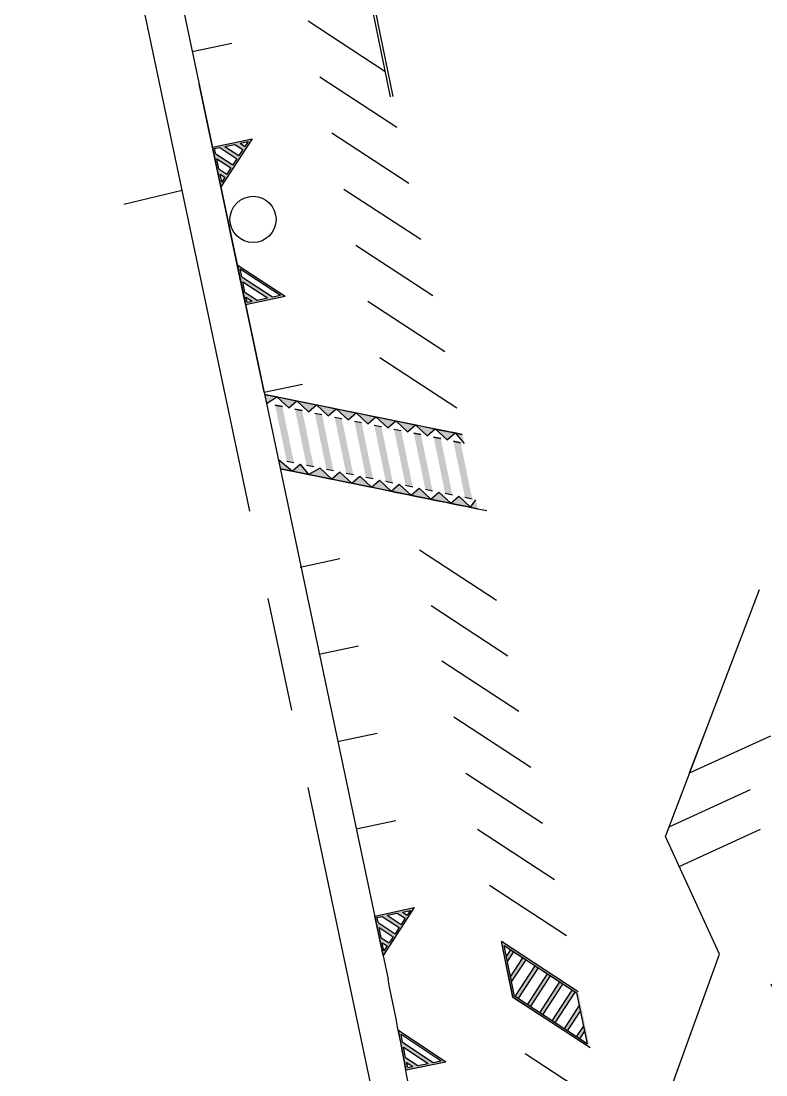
# Model space of a CAD drawing. Header units: millimetres. Extents: x 34038 to 35840, y 10511 to 10922.
# Drawn here: x 34834.6 to 34875.2, y 10628.4 to 10685.7 of the extents above; entities that cross this region are included whole.
import ezdxf

# ---------------------------------------------------------------- set-up
doc = ezdxf.new("R2010")
doc.units = ezdxf.units.MM
for name, color, linetype in [('_0', 7, 'Continuous'), ('GUIA', 7, 'Continuous'), ('PINTURA BRANCA', 7, 'Continuous'), ('piso2', 2, 'Continuous')]:
    doc.layers.add(name, color=color, linetype=linetype)

# ---------------------------------------------------------------- blocks, each defined once
blk = doc.blocks.new('12')
at = {"layer": 'PINTURA BRANCA'}
h = blk.add_hatch(color=256, dxfattribs=at)
h.paths.add_polyline_path([(709.506, 866.588), (709.335, 866.325), (709.243, 866.759)], flags=16)
h.paths.add_polyline_path([(709.185, 867.036), (709.616, 866.755), (709.834, 867.091), (709.068, 867.59)], flags=16)
h.paths.add_polyline_path([(710.335, 868.435), (710.598, 868.264), (710.769, 868.527)], flags=16)
h.paths.add_polyline_path([(710.058, 868.377), (710.489, 868.096), (710.27, 867.761), (709.504, 868.26)], flags=16)
h.paths.add_polyline_path([(710.985, 868.675), (709.287, 866.068), (708.832, 868.22)])
h.paths.add_polyline_path([(709.009, 867.866), (709.943, 867.258), (710.161, 867.593), (709.228, 868.201), (708.951, 868.143)], flags=16)
for p, q in [((708.832, 868.22), (710.985, 868.675)), ((709.287, 866.068), (708.832, 868.22)), ((708.951, 868.143), (709.228, 868.201)), ((709.009, 867.866), (708.951, 868.143)), ((709.228, 868.201), (710.161, 867.593)), ((710.985, 868.675), (709.287, 866.068)), ((709.504, 868.26), (710.058, 868.377)), ((709.504, 868.26), (710.27, 867.761)), ((710.058, 868.377), (710.489, 868.096)), ((710.335, 868.435), (710.769, 868.527)), ((710.335, 868.435), (710.598, 868.264)), ((710.769, 868.527), (710.598, 868.264)), ((709.009, 867.866), (709.943, 867.258)), ((709.185, 867.036), (709.068, 867.59)), ((709.068, 867.59), (709.834, 867.091)), ((710.161, 867.593), (709.943, 867.258)), ((710.489, 868.096), (710.27, 867.761)), ((709.185, 867.036), (709.616, 866.755)), ((709.834, 867.091), (709.616, 866.755)), ((709.335, 866.325), (709.243, 866.759)), ((709.243, 866.759), (709.506, 866.588)), ((709.506, 866.588), (709.335, 866.325))]:
    blk.add_line(p, q, dxfattribs=at)
blk = doc.blocks.new('23')
at = {"layer": 'PINTURA BRANCA'}
h = blk.add_hatch(color=256, dxfattribs=at)
h.paths.add_polyline_path([(730.608, 869.115), (732.022, 867.701), (732.466, 867.701), (730.608, 869.559)], flags=16)
h.paths.add_polyline_path([(730.608, 868.832), (731.739, 867.701), (731.173, 867.701), (730.608, 868.266)], flags=16)
h.paths.add_polyline_path([(730.608, 867.984), (730.891, 867.701), (730.608, 867.701)], flags=16)
h.paths.add_polyline_path([(730.508, 869.801), (732.708, 867.601), (730.508, 867.601)])
edge = h.paths.add_edge_path(flags=0)
edge.add_line((730.608, 869.226), (730.608, 869.559))
for p, q in [((730.508, 867.601), (730.508, 869.801)), ((730.508, 869.801), (732.708, 867.601)), ((730.608, 869.115), (730.608, 869.559)), ((730.608, 869.226), (730.608, 869.559)), ((730.608, 869.559), (732.466, 867.701)), ((730.608, 869.115), (732.022, 867.701)), ((730.608, 868.266), (730.608, 868.832)), ((730.608, 868.832), (731.739, 867.701)), ((730.608, 868.266), (731.173, 867.701)), ((730.508, 867.601), (732.708, 867.601)), ((730.608, 867.701), (730.608, 867.984)), ((730.608, 867.984), (730.891, 867.701)), ((730.608, 867.701), (730.891, 867.701)), ((731.173, 867.701), (731.739, 867.701)), ((732.022, 867.701), (732.466, 867.701))]:
    blk.add_line(p, q, dxfattribs=at)

msp = doc.modelspace()

# ---------------------------------------------------------------- hatches: boundary and pattern name
at = {"layer": '_0'}
h = msp.add_hatch(color=2, dxfattribs=at)
h.dxf.hatch_style = 1
h.paths.add_polyline_path([(34858.659, 10663.225), (34858.264, 10663.305), (34858.761, 10662.736), (34858.685, 10663.105)])
h.paths.add_polyline_path([(34858.264, 10663.305), (34858.068, 10663.344), (34857.186, 10663.523), (34857.83, 10662.925)])
h.paths.add_polyline_path([(34857.186, 10663.523), (34856.99, 10663.563), (34856.304, 10663.702), (34856.108, 10663.741), (34856.751, 10663.143)])
h.paths.add_polyline_path([(34856.108, 10663.741), (34855.912, 10663.781), (34855.03, 10663.96), (34855.673, 10663.361)])
h.paths.add_polyline_path([(34855.03, 10663.96), (34854.834, 10663.999), (34854.148, 10664.138), (34853.952, 10664.178), (34854.595, 10663.579)])
h.paths.add_polyline_path([(34853.952, 10664.178), (34853.756, 10664.218), (34853.07, 10664.357), (34852.874, 10664.396), (34853.517, 10663.798)])
h.paths.add_polyline_path([(34852.874, 10664.396), (34852.678, 10664.436), (34851.796, 10664.615), (34852.439, 10664.016)])
h.paths.add_polyline_path([(34851.796, 10664.615), (34851.6, 10664.654), (34850.717, 10664.833), (34851.361, 10664.234)])
h.paths.add_polyline_path([(34850.717, 10664.833), (34850.521, 10664.873), (34849.639, 10665.051), (34850.283, 10664.452)])
h.paths.add_polyline_path([(34849.639, 10665.051), (34849.443, 10665.091), (34848.561, 10665.269), (34849.204, 10664.671)])
h.paths.add_polyline_path([(34848.561, 10665.269), (34848.365, 10665.309), (34847.896, 10665.404), (34848, 10664.914)])
h = msp.add_hatch(color=2, dxfattribs=at)
h.dxf.hatch_style = 1
h.paths.add_polyline_path([(34848.648, 10661.842), (34848.752, 10661.352), (34849.204, 10661.261), (34849.4, 10661.221)])
h.paths.add_polyline_path([(34849.836, 10661.601), (34849.4, 10661.221), (34850.282, 10661.042)])
h.paths.add_polyline_path([(34850.914, 10661.383), (34850.282, 10661.042), (34851.556, 10660.784)])
h.paths.add_polyline_path([(34851.992, 10661.165), (34851.556, 10660.784), (34852.634, 10660.566)])
h.paths.add_polyline_path([(34853.07, 10660.946), (34852.634, 10660.566), (34852.83, 10660.526), (34853.712, 10660.348)])
h.paths.add_polyline_path([(34854.148, 10660.728), (34853.712, 10660.348), (34853.908, 10660.308), (34854.79, 10660.129)])
h.paths.add_polyline_path([(34855.226, 10660.51), (34854.79, 10660.129), (34855.869, 10659.911)])
h.paths.add_polyline_path([(34856.305, 10660.292), (34855.869, 10659.911), (34856.947, 10659.693)])
h.paths.add_polyline_path([(34857.383, 10660.074), (34856.947, 10659.693), (34857.143, 10659.653), (34858.025, 10659.474)])
h.paths.add_polyline_path([(34858.461, 10659.855), (34858.025, 10659.474), (34858.221, 10659.435), (34859.103, 10659.256)])
h.paths.add_polyline_path([(34859.392, 10659.667), (34859.103, 10659.256), (34859.299, 10659.216), (34859.493, 10659.177)])
at = {"layer": 'PINTURA BRANCA'}
h = msp.add_hatch(color=256, dxfattribs=at)
h.paths.add_polyline_path([(34846.647, 10671.807), (34848.323, 10670.716), (34848.757, 10670.807), (34846.555, 10672.242)], flags=16)
h.paths.add_polyline_path([(34846.705, 10671.531), (34848.046, 10670.657), (34847.492, 10670.54), (34846.822, 10670.977)], flags=16)
h.paths.add_polyline_path([(34846.88, 10670.7), (34847.216, 10670.482), (34846.939, 10670.424)], flags=16)
h.paths.add_polyline_path([(34846.862, 10670.305), (34849.014, 10670.759), (34846.407, 10672.458)])
for points in [[(34849.101, 10661.75), (34849.493, 10661.671), (34848.861, 10664.74), (34848.469, 10664.819)], [(34850.179, 10661.532), (34850.571, 10661.452), (34849.94, 10664.522), (34849.548, 10664.601)], [(34851.257, 10661.314), (34851.649, 10661.234), (34851.018, 10664.303), (34850.626, 10664.383)], [(34852.335, 10661.095), (34852.727, 10661.016), (34852.096, 10664.085), (34851.704, 10664.165)], [(34853.413, 10660.877), (34853.805, 10660.798), (34853.174, 10663.867), (34852.782, 10663.946)], [(34854.491, 10660.659), (34854.883, 10660.579), (34854.252, 10663.649), (34853.86, 10663.728)], [(34855.569, 10660.441), (34855.961, 10660.361), (34855.33, 10663.431), (34854.938, 10663.51)], [(34856.648, 10660.222), (34857.04, 10660.143), (34856.408, 10663.212), (34856.016, 10663.292)], [(34857.726, 10660.004), (34858.118, 10659.925), (34857.487, 10662.994), (34857.094, 10663.073)], [(34858.804, 10659.786), (34859.196, 10659.707), (34858.565, 10662.776), (34858.173, 10662.855)]]:
    msp.add_hatch(color=256, dxfattribs=at).paths.add_polyline_path(points)
h = msp.add_hatch(color=256, dxfattribs=at)
h.dxf.hatch_style = 1
h.paths.add_polyline_path([(34861.503, 10632.635), (34861.261, 10633.808), (34861.143, 10633.885), (34861.413, 10632.574), (34865.375, 10629.983), (34865.56, 10630.023), (34865.408, 10630.762, -1), (34865.403, 10630.786), (34865.328, 10631.147), (34865.21, 10631.225), (34865.451, 10630.053)])
h.paths.add_polyline_path([(34865.014, 10632.677), (34864.971, 10632.876), (34860.787, 10635.613), (34861.143, 10633.885), (34861.261, 10633.808), (34860.933, 10635.398), (34864.884, 10632.814), (34865.21, 10631.225), (34865.328, 10631.147)])
h = msp.add_hatch(color=256, dxfattribs=at)
h.dxf.hatch_style = 1
h.paths.add_polyline_path([(34865.315, 10630.718), (34865.258, 10630.996), (34864.884, 10630.424), (34865.051, 10630.315)])
h.paths.add_polyline_path([(34864.846, 10631.463), (34864.679, 10631.572), (34864.214, 10630.862), (34864.382, 10630.753)])
h.paths.add_polyline_path([(34864.177, 10631.901), (34864.009, 10632.01), (34863.545, 10631.3), (34863.712, 10631.19)])
h.paths.add_polyline_path([(34863.507, 10632.339), (34863.34, 10632.448), (34862.875, 10631.738), (34863.043, 10631.628)])
h.paths.add_polyline_path([(34862.838, 10632.777), (34862.67, 10632.886), (34862.206, 10632.176), (34862.373, 10632.066)])
h.paths.add_polyline_path([(34862.168, 10633.214), (34862.001, 10633.324), (34861.536, 10632.614), (34861.704, 10632.504)])
h.paths.add_polyline_path([(34861.499, 10633.652), (34861.331, 10633.762), (34861.285, 10633.691), (34861.342, 10633.414)])
h.paths.add_polyline_path([(34865.086, 10631.829), (34865.029, 10632.107), (34864.679, 10631.572), (34864.846, 10631.463)])
h.paths.add_polyline_path([(34864.807, 10632.864), (34864.64, 10632.974), (34864.009, 10632.01), (34864.177, 10631.901)])
h.paths.add_polyline_path([(34864.137, 10633.302), (34863.97, 10633.412), (34863.34, 10632.448), (34863.507, 10632.339)])
h.paths.add_polyline_path([(34863.468, 10633.74), (34863.301, 10633.849), (34862.67, 10632.886), (34862.838, 10632.777)])
h.paths.add_polyline_path([(34862.798, 10634.178), (34862.631, 10634.287), (34862.001, 10633.324), (34862.168, 10633.214)])
h.paths.add_polyline_path([(34862.129, 10634.616), (34861.961, 10634.725), (34861.331, 10633.762), (34861.499, 10633.652)])
h.paths.add_polyline_path([(34861.459, 10635.054), (34861.292, 10635.163), (34861.056, 10634.803), (34861.113, 10634.525)])

# ---------------------------------------------------------------- linework, layer by layer
for p, q in [((34843.494, 10736.304), (34854.732, 10681.6)), ((34843.643, 10736.323), (34854.879, 10681.631)), ((34834.634, 10728.228), (34854.029, 10636.355)), ((34847.091, 10659.054), (34839.358, 10695.686)), ((34843.406, 10676.51), (34840.231, 10675.744)), ((34849.382, 10648.204), (34848.095, 10654.3)), ((34855.241, 10620.45), (34850.27, 10643.995)), ((34854.029, 10636.355), (34854.612, 10633.568))]:
    msp.add_line(p, q)
at = {"layer": '_0', "color": 2}
for p, q in [((34847.872, 10665.52), (34844.331, 10682.292)), ((34858.657, 10663.225), (34847.895, 10665.404)), ((34847.895, 10665.404), (34848.365, 10665.309)), ((34848, 10664.914), (34848.561, 10665.269)), ((34848.365, 10665.309), (34848.757, 10665.23)), ((34848.561, 10665.269), (34849.204, 10664.671)), ((34848.757, 10665.23), (34849.443, 10665.091)), ((34849.204, 10664.671), (34849.639, 10665.051)), ((34849.443, 10665.091), (34849.835, 10665.011)), ((34849.639, 10665.051), (34850.283, 10664.452)), ((34849.835, 10665.011), (34850.521, 10664.873)), ((34850.283, 10664.452), (34850.717, 10664.833)), ((34850.521, 10664.873), (34850.913, 10664.793)), ((34850.717, 10664.833), (34851.361, 10664.234)), ((34848.469, 10664.819), (34848.861, 10664.74)), ((34849.548, 10664.601), (34849.94, 10664.522)), ((34850.625, 10664.383), (34851.018, 10664.304)), ((34850.913, 10664.793), (34851.6, 10664.654)), ((34851.361, 10664.234), (34851.796, 10664.615)), ((34851.6, 10664.654), (34851.992, 10664.575)), ((34851.796, 10664.615), (34852.439, 10664.016)), ((34851.992, 10664.575), (34852.678, 10664.436)), ((34852.439, 10664.016), (34852.874, 10664.396)), ((34852.678, 10664.436), (34853.07, 10664.357)), ((34852.874, 10664.396), (34853.517, 10663.798)), ((34853.07, 10664.357), (34853.756, 10664.218)), ((34851.704, 10664.165), (34852.096, 10664.085)), ((34852.782, 10663.946), (34853.174, 10663.867)), ((34853.517, 10663.798), (34853.952, 10664.178)), ((34853.756, 10664.218), (34854.148, 10664.138)), ((34853.86, 10663.728), (34854.252, 10663.649)), ((34853.952, 10664.178), (34854.595, 10663.579)), ((34854.148, 10664.138), (34854.834, 10663.999)), ((34854.595, 10663.579), (34855.03, 10663.96)), ((34854.834, 10663.999), (34855.226, 10663.92)), ((34855.03, 10663.96), (34855.673, 10663.361)), ((34855.226, 10663.92), (34855.912, 10663.781)), ((34855.673, 10663.361), (34856.108, 10663.741)), ((34855.912, 10663.781), (34856.304, 10663.702)), ((34856.108, 10663.741), (34856.751, 10663.143)), ((34856.304, 10663.702), (34856.99, 10663.563)), ((34854.938, 10663.51), (34855.33, 10663.431)), ((34856.408, 10663.212), (34856.016, 10663.292)), ((34856.016, 10663.292), (34856.408, 10663.212)), ((34856.751, 10663.143), (34857.186, 10663.523)), ((34856.99, 10663.563), (34857.382, 10663.483)), ((34857.186, 10663.523), (34857.83, 10662.925)), ((34857.382, 10663.483), (34858.068, 10663.344)), ((34857.83, 10662.925), (34858.264, 10663.305)), ((34858.068, 10663.344), (34858.46, 10663.265)), ((34858.659, 10663.225), (34858.068, 10663.344)), ((34858.264, 10663.305), (34858.761, 10662.736)), ((34858.46, 10663.265), (34858.659, 10663.225)), ((34857.487, 10662.994), (34857.094, 10663.073)), ((34857.094, 10663.073), (34857.486, 10662.994)), ((34858.172, 10662.855), (34858.564, 10662.776)), ((34849.4, 10661.221), (34848.648, 10661.842)), ((34849.493, 10661.671), (34849.101, 10661.75)), ((34849.4, 10661.221), (34849.836, 10661.601)), ((34849.836, 10661.601), (34850.282, 10661.042)), ((34850.914, 10661.383), (34850.282, 10661.042)), ((34850.914, 10661.383), (34851.556, 10660.784)), ((34859.493, 10659.177), (34848.752, 10661.352)), ((34848.752, 10661.352), (34849.204, 10661.261)), ((34849.204, 10661.261), (34849.596, 10661.181)), ((34849.596, 10661.181), (34850.282, 10661.042)), ((34850.282, 10661.042), (34850.674, 10660.963)), ((34850.674, 10660.963), (34851.36, 10660.824)), ((34851.36, 10660.824), (34851.752, 10660.745)), ((34851.992, 10661.165), (34851.556, 10660.784)), ((34851.992, 10661.165), (34852.634, 10660.566)), ((34852.727, 10661.016), (34852.335, 10661.095)), ((34852.634, 10660.566), (34853.07, 10660.946)), ((34853.07, 10660.946), (34853.712, 10660.348)), ((34853.805, 10660.798), (34853.413, 10660.877)), ((34851.752, 10660.745), (34852.438, 10660.606)), ((34852.438, 10660.606), (34852.83, 10660.526)), ((34852.83, 10660.526), (34853.516, 10660.387)), ((34853.516, 10660.387), (34853.908, 10660.308)), ((34853.712, 10660.348), (34854.148, 10660.728)), ((34853.712, 10660.348), (34853.712, 10660.348)), ((34853.908, 10660.308), (34854.594, 10660.169)), ((34854.148, 10660.728), (34854.79, 10660.129)), ((34854.883, 10660.579), (34854.491, 10660.659)), ((34854.79, 10660.129), (34855.226, 10660.51)), ((34855.226, 10660.51), (34855.869, 10659.911)), ((34855.961, 10660.361), (34855.569, 10660.441)), ((34855.869, 10659.911), (34856.305, 10660.292)), ((34856.305, 10660.292), (34856.947, 10659.693)), ((34854.594, 10660.169), (34854.986, 10660.09)), ((34854.986, 10660.09), (34855.673, 10659.951)), ((34855.673, 10659.951), (34856.065, 10659.871)), ((34856.065, 10659.871), (34856.751, 10659.732)), ((34857.04, 10660.143), (34856.648, 10660.222)), ((34856.751, 10659.732), (34857.143, 10659.653)), ((34856.947, 10659.693), (34857.383, 10660.074)), ((34857.383, 10660.074), (34858.025, 10659.474)), ((34858.118, 10659.925), (34857.726, 10660.004)), ((34858.025, 10659.474), (34858.461, 10659.855)), ((34858.461, 10659.855), (34859.103, 10659.256)), ((34859.196, 10659.707), (34858.804, 10659.786)), ((34859.103, 10659.256), (34859.392, 10659.667)), ((34857.143, 10659.653), (34857.829, 10659.514)), ((34857.829, 10659.514), (34858.221, 10659.435)), ((34858.221, 10659.435), (34858.907, 10659.296)), ((34858.907, 10659.296), (34859.299, 10659.216)), ((34859.299, 10659.216), (34859.985, 10659.077))]:
    msp.add_line(p, q, dxfattribs=at)
at = {"layer": '_0'}
for p, q in [((34848.861, 10664.74), (34848.469, 10664.819)), ((34849.94, 10664.522), (34849.548, 10664.601)), ((34858.565, 10662.776), (34858.173, 10662.855)), ((34850.571, 10661.452), (34850.179, 10661.532)), ((34851.649, 10661.234), (34851.257, 10661.314)), ((34871.03, 10644.792), (34872.145, 10647.722))]:
    msp.add_line(p, q, dxfattribs=at)
at = {"layer": 'GUIA'}
for p, q in [((34869.715, 10641.335), (34874.831, 10654.782)), ((34872.668, 10634.927), (34869.715, 10641.335)), ((34868.192, 10622.591), (34872.668, 10634.927)), ((34868.192, 10622.591), (34872.668, 10634.927))]:
    msp.add_line(p, q, dxfattribs=at)
msp.add_arc((34678.465, 10596.525), 180, 7.38681, 11.87599, dxfattribs=at)
at = {"layer": 'PINTURA BRANCA'}
for p, q in [((34854.447, 10682.989), (34850.263, 10685.726)), ((34843.957, 10684.067), (34846.109, 10684.521)), ((34855.087, 10679.942), (34850.902, 10682.679)), ((34855.74, 10676.886), (34851.556, 10679.623)), ((34856.393, 10673.83), (34852.209, 10676.567)), ((34846.407, 10672.458), (34845.953, 10674.61)), ((34857.046, 10670.774), (34852.862, 10673.511)), ((34846.862, 10670.305), (34846.407, 10672.458)), ((34846.407, 10672.458), (34849.014, 10670.759)), ((34846.647, 10671.807), (34846.555, 10672.242)), ((34846.555, 10672.242), (34848.757, 10670.807)), ((34846.647, 10671.807), (34848.323, 10670.716)), ((34846.822, 10670.977), (34846.705, 10671.531)), ((34846.705, 10671.531), (34848.046, 10670.657)), ((34846.822, 10670.977), (34847.492, 10670.54)), ((34846.862, 10670.305), (34849.014, 10670.759)), ((34846.939, 10670.424), (34846.88, 10670.7)), ((34846.88, 10670.7), (34847.216, 10670.482)), ((34847.492, 10670.54), (34848.046, 10670.657)), ((34848.323, 10670.716), (34848.757, 10670.807)), ((34846.939, 10670.424), (34847.216, 10670.482)), ((34857.699, 10667.718), (34853.515, 10670.455)), ((34858.352, 10664.662), (34854.168, 10667.399)), ((34847.872, 10665.52), (34849.963, 10665.966)), ((34860.518, 10654.19), (34856.334, 10656.927)), ((34849.838, 10656.006), (34851.99, 10656.465)), ((34861.143, 10651.153), (34856.958, 10653.89)), ((34850.852, 10651.256), (34853.003, 10651.714)), ((34861.732, 10648.139), (34857.548, 10650.876)), ((34862.38, 10645.086), (34858.196, 10647.823)), ((34851.865, 10646.505), (34854.017, 10646.964)), ((34863.028, 10642.034), (34858.843, 10644.771)), ((34863.028, 10642.034), (34858.843, 10644.771)), ((34869.916, 10641.861), (34874.344, 10643.889)), ((34852.878, 10641.754), (34855.03, 10642.213)), ((34863.676, 10638.981), (34859.491, 10641.718)), ((34870.47, 10639.697), (34874.898, 10641.725)), ((34864.323, 10635.929), (34860.139, 10638.666)), ((34853.892, 10637.004), (34856.043, 10637.463)), ((34864.971, 10632.876), (34860.787, 10635.613)), ((34864.971, 10632.876), (34860.787, 10635.613)), ((34861.435, 10632.561), (34860.787, 10635.613)), ((34864.971, 10632.876), (34860.787, 10635.613)), ((34861.413, 10632.574), (34860.787, 10635.613)), ((34861.056, 10634.803), (34861.292, 10635.163)), ((34861.113, 10634.525), (34861.459, 10635.054)), ((34861.285, 10633.691), (34861.961, 10634.725)), ((34861.342, 10633.414), (34862.129, 10634.616)), ((34861.536, 10632.614), (34862.631, 10634.287)), ((34861.704, 10632.504), (34862.798, 10634.178)), ((34862.206, 10632.176), (34863.301, 10633.849)), ((34862.373, 10632.066), (34863.468, 10633.74)), ((34862.875, 10631.738), (34863.97, 10633.412)), ((34863.043, 10631.628), (34864.137, 10633.302)), ((34863.545, 10631.3), (34864.64, 10632.974)), ((34863.712, 10631.19), (34864.807, 10632.864)), ((34865.598, 10629.838), (34861.413, 10632.574)), ((34865.619, 10629.824), (34861.435, 10632.561)), ((34864.214, 10630.862), (34865.029, 10632.107)), ((34864.382, 10630.753), (34865.086, 10631.829)), ((34864.884, 10630.424), (34865.258, 10630.996)), ((34865.051, 10630.315), (34865.315, 10630.718)), ((34866.267, 10626.771), (34862.083, 10629.508))]:
    msp.add_line(p, q, dxfattribs=at)
at = {"layer": 'PINTURA BRANCA', "color": 0}
msp.add_line((34871.03, 10644.792), (34875.459, 10646.82), dxfattribs=at)
at = {"layer": 'PINTURA BRANCA'}
msp.add_lwpolyline([(34865.451, 10630.053), (34861.503, 10632.635), (34860.933, 10635.398), (34864.884, 10632.814)], close=True, dxfattribs=at)
at = {"layer": 'piso2'}
msp.add_circle((34847.263, 10674.933), 1.258, dxfattribs=at)

# ---------------------------------------------------------------- block references
at = {"layer": 'PINTURA BRANCA'}
for p in [(34136.223, 9810.642), (34145.059, 9768.784)]:
    msp.add_blockref('12', p, dxfattribs=at)
for name, p, rotation in [('12', (34524.921, 11696.437), 237.5655194028175), ('23', (34308.542, 9635.103), 11.2585849515907)]:
    msp.add_blockref(name, p, dxfattribs=dict(at, rotation=rotation))

doc.saveas('drawing.dxf')
